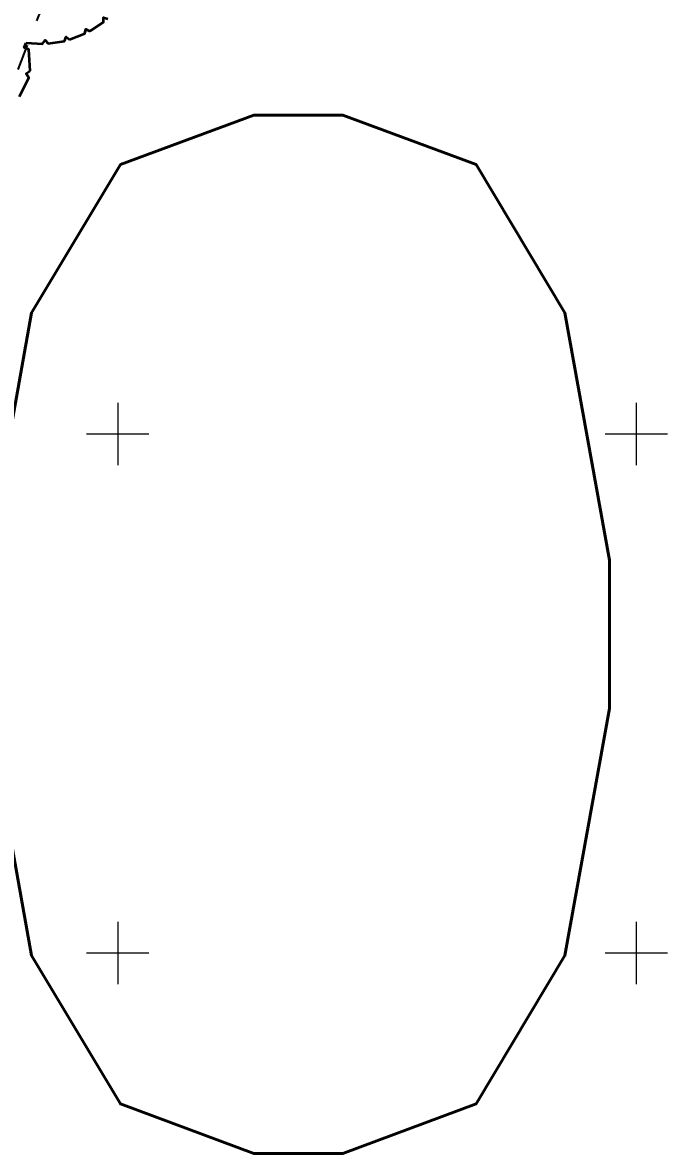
# Model space of a CAD drawing. Extents: x 521064 to 521635, y 174590 to 175241.
# Drawn here: x 521536.33 to 521561.2, y 174812.28 to 174855.85 of the extents above; entities that cross this region are included whole.
import ezdxf

# ---------------------------------------------------------------- set-up
doc = ezdxf.new("R2010")
doc.units = 0
doc.linetypes.add('Centre', pattern=[7, 4, -1, 1, -1])
for name, color, linetype, lineweight in [('I031G_SURVEY-GRID', 7, 'CONTINUOUS', 18), ('I901G_TITLE-SHEET', 7, 'CONTINUOUS', 18), ('I941G_TREE-VEG', 6, 'CONTINUOUS', 35)]:
    doc.layers.add(name, color=color, linetype=linetype, lineweight=lineweight)
doc.layers.add('I971G_FENCE', color=5, linetype='Centre')
doc.styles.get("Standard").update_dxf_attribs({"font": 'simplex.shx'})

msp = doc.modelspace()

# ---------------------------------------------------------------- linework, layer by layer
at = {"layer": 'I031G_SURVEY-GRID'}
for p, q in [((521540, 174841.2), (521540, 174838.8)), ((521560, 174841.2), (521560, 174838.8)), ((521538.8, 174840), (521541.2, 174840)), ((521558.8, 174840), (521561.2, 174840)), ((521540, 174821.2), (521540, 174818.8)), ((521560, 174821.2), (521560, 174818.8)), ((521538.8, 174820), (521541.2, 174820)), ((521558.8, 174820), (521561.2, 174820))]:
    msp.add_line(p, q, dxfattribs=at)
at = {"layer": 'I941G_TREE-VEG'}
for points in [[(521538.923, 174855.516), (521539.453, 174855.863), (521539.447, 174856.038), (521539.617, 174855.997)], [(521538.144, 174855.191), (521538.735, 174855.42), (521538.766, 174855.591), (521538.923, 174855.516)], [(521536.628, 174853.992), (521536.565, 174854.804), (521536.391, 174854.886), (521536.471, 174855.061)], [(521536.471, 174855.061), (521537.103, 174855.026), (521537.202, 174855.17), (521537.314, 174855.037)], [(521537.314, 174855.037), (521537.94, 174855.136), (521538.006, 174855.298), (521538.144, 174855.191)], [(521536.206, 174852.997), (521536.574, 174853.724), (521536.468, 174853.884), (521536.628, 174853.992)]]:
    msp.add_lwpolyline(points, dxfattribs=at)
at = {"layer": 'I971G_FENCE'}
msp.add_polyline3d([(521544.404, 174876.224, 16.621), (521540.824, 174866.453, 16.724), (521538.327, 174859.634, 16.622), (521535.171, 174851.548, 16.441), (521533.711, 174847.736, 16.622)], dxfattribs=at)

# ---------------------------------------------------------------- texts
at = {"layer": 'I901G_TITLE-SHEET'}
msp.add_text('A0', height=40, dxfattribs=at).set_placement((521498.962, 174812.279))

doc.saveas('drawing.dxf')
